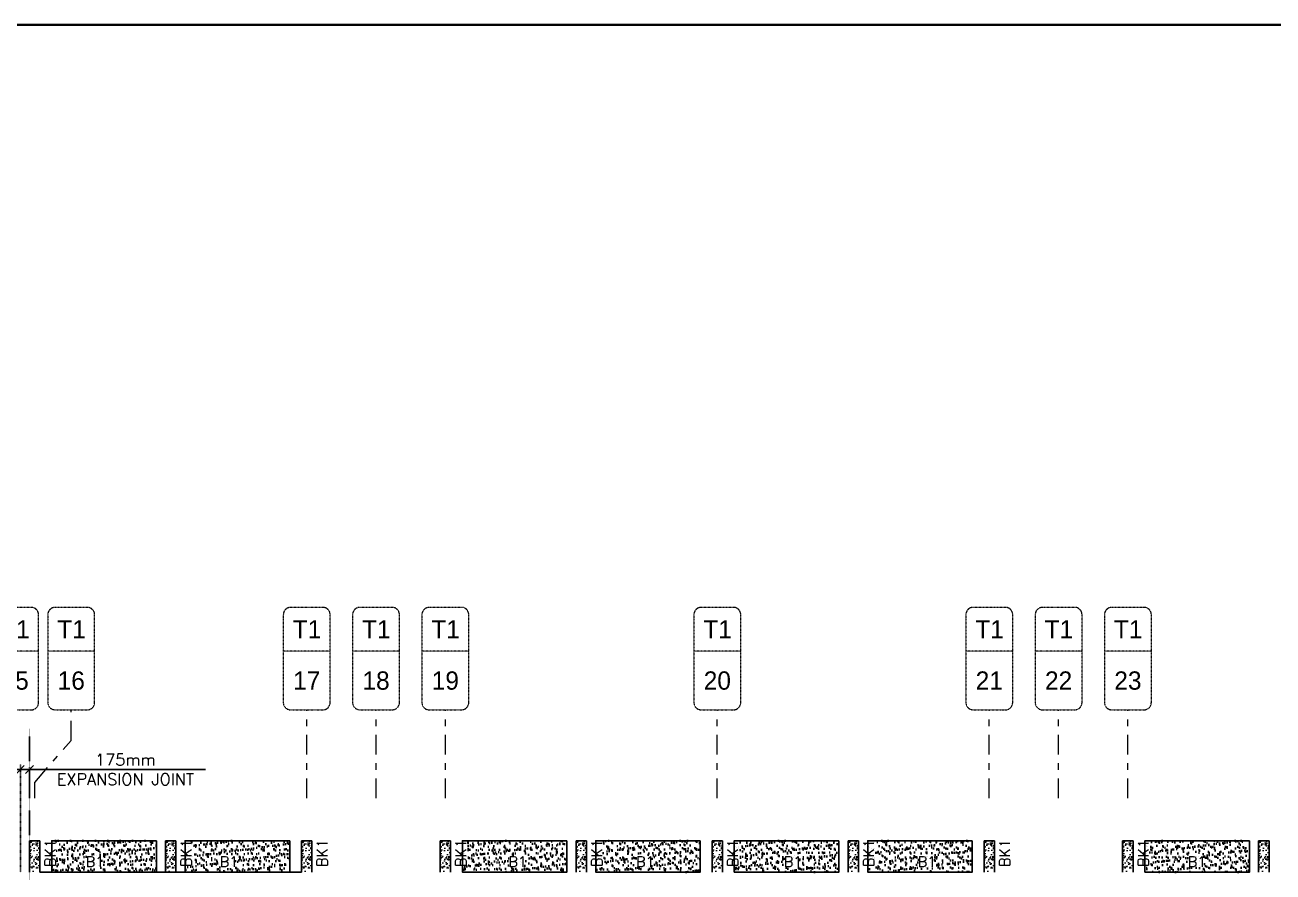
# Model space of a CAD drawing. Header units: millimetres. Extents: x 1078357 to 2594950, y -4969473 to -4636555.
# Drawn here: x 1973964 to 1997826, y -4653204 to -4636994 of the extents above; entities that cross this region are included whole.
import ezdxf
from ezdxf.enums import TextEntityAlignment as Align

# ---------------------------------------------------------------- set-up
doc = ezdxf.new("R2010")
doc.units = ezdxf.units.MM
doc.header["$PDMODE"] = 35
for name, pattern in [('CENTER', [2, 1.25, -0.25, 0.25, -0.25]), ('CONTINOUS', [0]), ('DGN STYLE 7', [8.34, 3.75, -1.67, 1.25, -1.67]), ('DOT', [0.25, 0, -0.25]), ('HIDDEN', [0.375, 0.25, -0.125]), ('New Retail block$0$CONTINOUS', [0])]:
    doc.linetypes.add(name, pattern=pattern)
doc.layers.get('0').update_dxf_attribs({"lineweight": 0})
doc.layers.get('Defpoints').update_dxf_attribs({"lineweight": 0})
for name, color, linetype, lineweight in [('A-_ANOTDIMA_D-', 6, 'Continuous', 13), ('A-_ANOTGRID_E-', 8, 'DGN STYLE 7', 13), ('Boundary', 40, 'Continuous', 30), ('GRID LINE', 8, 'Continuous', 0), ('HATCH', 8, 'Continuous', 30), ('S-NON STR RCC WALL', 8, 'Continuous', 0)]:
    doc.layers.add(name, color=color, linetype=linetype, lineweight=lineweight)
for name, color, linetype in [('B-200x650', 241, 'HIDDEN'), ('EXPANSION JOINT', 10, 'HIDDEN'), ('EXPANTION JOINT', 240, 'Continuous'), ('S-PROJECTION', 54, 'New Retail block$0$CONTINOUS')]:
    doc.layers.add(name, color=color, linetype=linetype)
doc.styles.add('Roman', font='romans')
doc.styles.add('ROMANS', font='romans.shx', dxfattribs={"width": 0.85})
doc.styles.get("Standard").update_dxf_attribs({"font": 'Adani Regular.ttf', "height": 500})
doc.dimstyles.new('HARESH', dxfattribs={"dimtxt": 150, "dimasz": 75, "dimexe": 0, "dimexo": 0, "dimgap": 25, "dimtad": 1, "dimdec": 0, "dimdsep": 46, "dimtxsty": 'Roman', "dimblk": 'OBLIQUE', "dimcen": 225, "dimdle": 25, "dimclrd": 2, "dimclre": 2, "dimclrt": 7, "dimadec": 8, "dimazin": 1, "dimtfac": 1, "dimtdec": 0, "dimtmove": 0, "dimatfit": 0, "dimfxl": 1, "dimlwd": -1, "dimlwe": -1, "dimarcsym": 0})

# ---------------------------------------------------------------- blocks, each defined once
blk = doc.blocks.new('_Oblique')
at = {"color": 0, "linetype": 'ByBlock', "lineweight": -2}
blk.add_line((-0.5, -0.5), (0.5, 0.5), dxfattribs=at)
blk = doc.blocks.new('*D1143')
at = {"layer": 'Defpoints', "color": 0, "linetype": 'CONTINOUS', "ltscale": 0.5, "transparency": 16777216}
for p in [(1974051, -4651190, 3), (1974051, -4651241), (1973877, -4653203, 0)]:
    blk.add_point(p, dxfattribs=at)
at = {"layer": 'EXPANTION JOINT', "color": 2, "linetype": 'DOT', "ltscale": 0.5, "transparency": 16777216}
for p, q in [((1973877, -4653203), (1973877, -4651141)), ((1974051, -4651190), (1974051, -4651341))]:
    blk.add_line(p, q, dxfattribs=at)
at = {"layer": 'EXPANTION JOINT', "color": 2, "linetype": 'CONTINOUS', "ltscale": 0.5, "transparency": 16777216}
for p, q in [((1973877, -4651241), (1973727, -4651241)), ((1973877, -4651241), (1974051, -4651241)), ((1974051, -4651241), (1977416, -4651241))]:
    blk.add_line(p, q, dxfattribs=at)
at = {"layer": 'EXPANTION JOINT', "color": 2, "linetype": 'CONTINOUS', "ltscale": 0.5, "transparency": 16777216, "xscale": 150, "yscale": 150, "zscale": 150}
blk.add_blockref('_Oblique', (1973877, -4651241), dxfattribs=at)
at = {"layer": 'EXPANTION JOINT', "color": 2, "linetype": 'CONTINOUS', "ltscale": 0.5, "transparency": 16777216, "xscale": 150, "yscale": 150, "zscale": 150, "rotation": 180}
blk.add_blockref('_Oblique', (1974051, -4651241), dxfattribs=at)
at = {"layer": 'EXPANTION JOINT', "color": 7, "linetype": 'CONTINOUS', "ltscale": 0.5, "transparency": 16777216, "char_height": 225, "attachment_point": 5, "style": 'Roman'}
for s, insert in [('175mm', (1975884, -4651053)), ('EXPANSION JOINT ', (1975884, -4651428))]:
    blk.add_mtext(s, dxfattribs=dict(at, insert=insert))
blk = doc.blocks.new('*D1144')
at = {"layer": 'Defpoints', "color": 0, "linetype": 'CONTINOUS', "ltscale": 0.5, "transparency": 16777216}
for p in [(1974051, -4651190, 3), (1974051, -4651241), (1973877, -4653203, 0)]:
    blk.add_point(p, dxfattribs=at)
at = {"layer": 'EXPANTION JOINT', "color": 2, "linetype": 'DOT', "ltscale": 0.5, "transparency": 16777216}
for p, q in [((1973877, -4653203), (1973877, -4651141)), ((1974051, -4651190), (1974051, -4651341))]:
    blk.add_line(p, q, dxfattribs=at)
at = {"layer": 'EXPANTION JOINT', "color": 2, "linetype": 'CONTINOUS', "ltscale": 0.5, "transparency": 16777216}
for p, q in [((1973877, -4651241), (1973727, -4651241)), ((1973877, -4651241), (1974051, -4651241)), ((1974051, -4651241), (1977416, -4651241))]:
    blk.add_line(p, q, dxfattribs=at)
at = {"layer": 'EXPANTION JOINT', "color": 2, "linetype": 'CONTINOUS', "ltscale": 0.5, "transparency": 16777216, "xscale": 150, "yscale": 150, "zscale": 150}
blk.add_blockref('_Oblique', (1973877, -4651241), dxfattribs=at)
at = {"layer": 'EXPANTION JOINT', "color": 2, "linetype": 'CONTINOUS', "ltscale": 0.5, "transparency": 16777216, "xscale": 150, "yscale": 150, "zscale": 150, "rotation": 180}
blk.add_blockref('_Oblique', (1974051, -4651241), dxfattribs=at)
at = {"layer": 'EXPANTION JOINT', "color": 7, "linetype": 'CONTINOUS', "ltscale": 0.5, "transparency": 16777216, "char_height": 225, "attachment_point": 5, "style": 'Roman'}
for s, insert in [('175mm', (1975884, -4651053)), ('EXPANSION JOINT ', (1975884, -4651428))]:
    blk.add_mtext(s, dxfattribs=dict(at, insert=insert))
blk = doc.blocks.new('Tower grid nomenclature-ex')
at = {"layer": 'A-_ANOTGRID_E-'}
blk.add_lwpolyline([(-1250, -600), (1750, -600, 0.414214), (2000, -350), (2000, 750, 0.414214), (1750, 1000), (-1250, 1000, 0.414214), (-1500, 750), (-1500, -350, 0.414214)], format="xyb", close=True, dxfattribs=at)
blk.add_lwpolyline([(0, 1000), (0, -600)], dxfattribs=at)
at = {"layer": 'A-_ANOTGRID_E-', "flags": 8}
for p in [(-1235, 400), (1788, 400)]:
    blk.add_attdef('GRID', text='', height=625, dxfattribs=at).set_placement(p, align=Align.MIDDLE_CENTER)
blk = doc.blocks.new('T1')
at = {"layer": 'GRID LINE', "linetype": 'DGN STYLE 7', "ltscale": 100, "elevation": 0}
for points in [[(84361, -31827), (84361, -31528), (85058, -30723), (85058, -30138)], [(89561, -31827), (89561, -30138)], [(90886, -31827), (90886, -30138)], [(92211, -31827), (92211, -30138)], [(97411, -31827), (97411, -30138)], [(102611, -31827), (102611, -30138)], [(103936, -31827), (103936, -30138)], [(105261, -31827), (105261, -30138)]]:
    blk.add_lwpolyline(points, dxfattribs=at)
at = {"layer": 'GRID LINE'}
ref = blk.add_blockref('Tower grid nomenclature-ex', (83874, -29018, 0), dxfattribs=dict(at, xscale=0.56, yscale=0.56, zscale=0.56, rotation=270))
ref.add_attrib('GRID', '15', dxfattribs={"layer": 'A-_ANOTGRID_E-', "height": 350}).set_placement((83986, -29578, 0), align=Align.MIDDLE_CENTER)
ref.add_attrib('GRID', 'T1', dxfattribs={"layer": 'A-_ANOTGRID_E-', "height": 350}).set_placement((83991, -28598, 0), align=Align.MIDDLE_CENTER)
ref = blk.add_blockref('Tower grid nomenclature-ex', (84946, -29018, 0), dxfattribs=dict(at, xscale=0.56, yscale=0.56, zscale=0.56, rotation=270))
ref.add_attrib('GRID', '16', dxfattribs={"layer": 'A-_ANOTGRID_E-', "height": 350}).set_placement((85058, -29578, 0), align=Align.MIDDLE_CENTER)
ref.add_attrib('GRID', 'T1', dxfattribs={"layer": 'A-_ANOTGRID_E-', "height": 350}).set_placement((85064, -28598, 0), align=Align.MIDDLE_CENTER)
ref = blk.add_blockref('Tower grid nomenclature-ex', (89449, -29018, 0), dxfattribs=dict(at, xscale=0.56, yscale=0.56, zscale=0.56, rotation=270))
ref.add_attrib('GRID', '17', dxfattribs={"layer": 'A-_ANOTGRID_E-', "height": 350}).set_placement((89561, -29578, 0), align=Align.MIDDLE_CENTER)
ref.add_attrib('GRID', 'T1', dxfattribs={"layer": 'A-_ANOTGRID_E-', "height": 350}).set_placement((89566, -28598, 0), align=Align.MIDDLE_CENTER)
ref = blk.add_blockref('Tower grid nomenclature-ex', (90774, -29018, 0), dxfattribs=dict(at, xscale=0.56, yscale=0.56, zscale=0.56, rotation=270))
ref.add_attrib('GRID', '18', dxfattribs={"layer": 'A-_ANOTGRID_E-', "height": 350}).set_placement((90886, -29578, 0), align=Align.MIDDLE_CENTER)
ref.add_attrib('GRID', 'T1', dxfattribs={"layer": 'A-_ANOTGRID_E-', "height": 350}).set_placement((90891, -28598, 0), align=Align.MIDDLE_CENTER)
ref = blk.add_blockref('Tower grid nomenclature-ex', (92099, -29018, 0), dxfattribs=dict(at, xscale=0.56, yscale=0.56, zscale=0.56, rotation=270))
ref.add_attrib('GRID', '19', dxfattribs={"layer": 'A-_ANOTGRID_E-', "height": 350}).set_placement((92211, -29578, 0), align=Align.MIDDLE_CENTER)
ref.add_attrib('GRID', 'T1', dxfattribs={"layer": 'A-_ANOTGRID_E-', "height": 350}).set_placement((92216, -28598, 0), align=Align.MIDDLE_CENTER)
ref = blk.add_blockref('Tower grid nomenclature-ex', (97299, -29018, 0), dxfattribs=dict(at, xscale=0.56, yscale=0.56, zscale=0.56, rotation=270))
ref.add_attrib('GRID', '20', dxfattribs={"layer": 'A-_ANOTGRID_E-', "height": 350}).set_placement((97411, -29578, 0), align=Align.MIDDLE_CENTER)
ref.add_attrib('GRID', 'T1', dxfattribs={"layer": 'A-_ANOTGRID_E-', "height": 350}).set_placement((97416, -28598, 0), align=Align.MIDDLE_CENTER)
ref = blk.add_blockref('Tower grid nomenclature-ex', (102499, -29018, 0), dxfattribs=dict(at, xscale=0.56, yscale=0.56, zscale=0.56, rotation=270))
ref.add_attrib('GRID', '21', dxfattribs={"layer": 'A-_ANOTGRID_E-', "height": 350}).set_placement((102611, -29578, 0), align=Align.MIDDLE_CENTER)
ref.add_attrib('GRID', 'T1', dxfattribs={"layer": 'A-_ANOTGRID_E-', "height": 350}).set_placement((102616, -28598, 0), align=Align.MIDDLE_CENTER)
ref = blk.add_blockref('Tower grid nomenclature-ex', (103824, -29018, 0), dxfattribs=dict(at, xscale=0.56, yscale=0.56, zscale=0.56, rotation=270))
ref.add_attrib('GRID', '22', dxfattribs={"layer": 'A-_ANOTGRID_E-', "height": 350}).set_placement((103936, -29578, 0), align=Align.MIDDLE_CENTER)
ref.add_attrib('GRID', 'T1', dxfattribs={"layer": 'A-_ANOTGRID_E-', "height": 350}).set_placement((103941, -28598, 0), align=Align.MIDDLE_CENTER)
ref = blk.add_blockref('Tower grid nomenclature-ex', (105149, -29018, 0), dxfattribs=dict(at, xscale=0.56, yscale=0.56, zscale=0.56, rotation=270))
ref.add_attrib('GRID', '23', dxfattribs={"layer": 'A-_ANOTGRID_E-', "height": 350}).set_placement((105261, -29578, 0), align=Align.MIDDLE_CENTER)
ref.add_attrib('GRID', 'T1', dxfattribs={"layer": 'A-_ANOTGRID_E-', "height": 350}).set_placement((105266, -28598, 0), align=Align.MIDDLE_CENTER)

msp = doc.modelspace()

# ---------------------------------------------------------------- hatches: boundary and pattern name
at = {"layer": 'HATCH'}
h = msp.add_hatch(dxfattribs=at)
h.set_pattern_fill('AR-SAND', color=8, scale=3, angle=179.97015)
h.set_pattern_definition([(37.4701541, (-942582.12, 9334366.43), (-4.7236114, 146.8264517), [0, -115.824, 0, -129.54, 0, -123.825]), (7.4701541, (-942582.12, 9334366.43), (134.9689868, 214.9772528), [0, -62.484, 0, -104.394, 0, -40.005]), (327.4701541, (-942675.84, 9334366.48), (237.2979035, 0.3075449), [0, -38.1, 0, -137.16, 0, -179.07]), (317.4701541, (-942675.84, 9334366.48), (229.1017424, 66.759465), [0, -19.05, 0, -89.916, 0, -102.87])])
h.paths.add_polyline_path([(1976476.4, -4652603.8), (1974476.4, -4652603.8), (1974476.4, -4653203.8), (1976476.4, -4653203.8)])
h = msp.add_hatch(dxfattribs=at)
h.set_pattern_fill('AR-SAND', color=8, scale=3, angle=179.97015)
h.set_pattern_definition([(37.4701541, (-945132.12, 9334366.43), (-4.7236114, 146.8264517), [0, -115.824, 0, -129.54, 0, -123.825]), (7.4701541, (-945132.12, 9334366.43), (134.9689868, 214.9772528), [0, -62.484, 0, -104.394, 0, -40.005]), (327.4701541, (-945225.84, 9334366.48), (237.2979035, 0.3075449), [0, -38.1, 0, -137.16, 0, -179.07]), (317.4701541, (-945225.84, 9334366.48), (229.1017424, 66.759465), [0, -19.05, 0, -89.916, 0, -102.87])])
h.paths.add_polyline_path([(1979026.4, -4652603.8), (1977026.4, -4652603.8), (1977026.4, -4653203.8), (1979026.4, -4653203.8)])
h = msp.add_hatch(dxfattribs=at)
h.set_pattern_fill('AR-SAND', color=8, scale=3, angle=179.97015)
h.set_pattern_definition([(37.4701541, (-950432.12, 9334366.43), (-4.7236114, 146.8264517), [0, -115.824, 0, -129.54, 0, -123.825]), (7.4701541, (-950432.12, 9334366.43), (134.9689868, 214.9772528), [0, -62.484, 0, -104.394, 0, -40.005]), (327.4701541, (-950525.84, 9334366.48), (237.2979035, 0.3075449), [0, -38.1, 0, -137.16, 0, -179.07]), (317.4701541, (-950525.84, 9334366.48), (229.1017424, 66.759465), [0, -19.05, 0, -89.916, 0, -102.87])])
h.paths.add_polyline_path([(1984326.4, -4652603.8), (1982326.4, -4652603.8), (1982326.4, -4653203.8), (1984326.4, -4653203.8)])
h = msp.add_hatch(dxfattribs=at)
h.set_pattern_fill('AR-SAND', color=8, scale=3, angle=179.97015)
h.set_pattern_definition([(37.4701541, (-952982.12, 9334366.43), (-4.7236114, 146.8264517), [0, -115.824, 0, -129.54, 0, -123.825]), (7.4701541, (-952982.12, 9334366.43), (134.9689868, 214.9772528), [0, -62.484, 0, -104.394, 0, -40.005]), (327.4701541, (-953075.84, 9334366.48), (237.2979035, 0.3075449), [0, -38.1, 0, -137.16, 0, -179.07]), (317.4701541, (-953075.84, 9334366.48), (229.1017424, 66.759465), [0, -19.05, 0, -89.916, 0, -102.87])])
h.paths.add_polyline_path([(1986876.4, -4652603.8), (1984876.4, -4652603.8), (1984876.4, -4653203.8), (1986876.4, -4653203.8)])
h = msp.add_hatch(dxfattribs=at)
h.set_pattern_fill('AR-SAND', color=8, scale=3, angle=179.97015)
h.set_pattern_definition([(37.4701541, (-955632.12, 9334366.43), (-4.7236114, 146.8264517), [0, -115.824, 0, -129.54, 0, -123.825]), (7.4701541, (-955632.12, 9334366.43), (134.9689868, 214.9772528), [0, -62.484, 0, -104.394, 0, -40.005]), (327.4701541, (-955725.84, 9334366.48), (237.2979035, 0.3075449), [0, -38.1, 0, -137.16, 0, -179.07]), (317.4701541, (-955725.84, 9334366.48), (229.1017424, 66.759465), [0, -19.05, 0, -89.916, 0, -102.87])])
h.paths.add_polyline_path([(1989526.4, -4652603.8), (1987526.4, -4652603.8), (1987526.4, -4653203.8), (1989526.4, -4653203.8)])
h = msp.add_hatch(dxfattribs=at)
h.set_pattern_fill('AR-SAND', color=8, scale=3, angle=179.97015)
h.set_pattern_definition([(37.4701541, (-958182.12, 9334366.43), (-4.7236114, 146.8264517), [0, -115.824, 0, -129.54, 0, -123.825]), (7.4701541, (-958182.12, 9334366.43), (134.9689868, 214.9772528), [0, -62.484, 0, -104.394, 0, -40.005]), (327.4701541, (-958275.84, 9334366.48), (237.2979035, 0.3075449), [0, -38.1, 0, -137.16, 0, -179.07]), (317.4701541, (-958275.84, 9334366.48), (229.1017424, 66.759465), [0, -19.05, 0, -89.916, 0, -102.87])])
h.paths.add_polyline_path([(1992076.4, -4652603.8), (1990076.4, -4652603.8), (1990076.4, -4653203.8), (1992076.4, -4653203.8)])
h = msp.add_hatch(dxfattribs=at)
h.set_pattern_fill('AR-SAND', color=8, scale=3, angle=179.97015)
h.set_pattern_definition([(37.4701541, (-963482.12, 9334366.43), (-4.7236114, 146.8264517), [0, -115.824, 0, -129.54, 0, -123.825]), (7.4701541, (-963482.12, 9334366.43), (134.9689868, 214.9772528), [0, -62.484, 0, -104.394, 0, -40.005]), (327.4701541, (-963575.84, 9334366.48), (237.2979035, 0.3075449), [0, -38.1, 0, -137.16, 0, -179.07]), (317.4701541, (-963575.84, 9334366.48), (229.1017424, 66.759465), [0, -19.05, 0, -89.916, 0, -102.87])])
h.paths.add_polyline_path([(1997376.4, -4652603.8), (1995376.4, -4652603.8), (1995376.4, -4653203.8), (1997376.4, -4653203.8)])
at = {"layer": 'S-NON STR RCC WALL'}
h = msp.add_hatch(dxfattribs=at)
h.set_pattern_fill('AR-CONC', color=256, angle=180)
h.set_pattern_definition([(50, (-6559793.57, 32902484.45), (182.184669, -15.93908554), [19.05, -209.55]), (355, (-6559793.57, 32902484.45), (-35.2434214, 191.0568452), [15.24, -167.6405842]), (100.4514447, (-6559778.39, 32902483.12), (146.9412471, 175.1177519), [16.1900088, -178.0902446]), (46.1842, (-6559793.57, 32902535.25), (271.0790409, -42.0423279), [28.575, -314.325]), (96.6355576, (-6559770.98, 32902531.75), (237.404134, 247.4261246), [24.2850231, -267.1356082]), (351.1841512, (-6559793.57, 32902535.25), (237.404134, 247.4261246), [22.859967, -251.459732]), (21, (-6559768.17, 32902522.55), (151.61439127, -102.2651982), [19.05, -209.55]), (326, (-6559768.17, 32902522.55), (61.80202835, 184.1879661), [15.24, -167.64]), (71.451445, (-6559755.54, 32902514.03), (213.4164193, 81.9227689), [16.1900088, -178.0899376]), (37.5, (-6559793.57, 32902484.45), (3.08860325, 84.55503887), [0, -165.608, 0, -170.18, 0, -168.275]), (7.5, (-6559793.57, 32902484.45), (66.8196625, 100.18057482), [0, -97.028, 0, -161.798, 0, -64.135]), (327.5, (-6559850.21, 32902484.45), (135.59059517, -5.72874399), [0, -63.5, 0, -198.12, 0, -262.89]), (317.5, (-6559875.61, 32902484.45), (148.1291814, 25.42649103), [0, -82.55, 0, -131.572, 0, -186.69])])
h.paths.add_polyline_path([(1974251.2, -4653203.7), (1974251.2, -4652603.8), (1974051.2, -4652603.8), (1974051.2, -4653203.8), (1974251.2, -4653203.8)], is_closed=False)
h = msp.add_hatch(dxfattribs=at)
h.set_pattern_fill('AR-CONC', color=256, angle=180)
h.set_pattern_definition([(50, (-6557193.55, 32902484.4), (182.184669, -15.93908554), [19.05, -209.55]), (355, (-6557193.55, 32902484.4), (-35.2434214, 191.0568452), [15.24, -167.6405842]), (100.4514447, (-6557178.37, 32902483.08), (146.9412471, 175.1177519), [16.1900088, -178.0902446]), (46.1842, (-6557193.55, 32902535.2), (271.0790409, -42.0423279), [28.575, -314.325]), (96.6355576, (-6557170.96, 32902531.7), (237.404134, 247.4261246), [24.2850231, -267.1356082]), (351.1841512, (-6557193.55, 32902535.2), (237.404134, 247.4261246), [22.859967, -251.459732]), (21, (-6557168.15, 32902522.5), (151.61439127, -102.2651982), [19.05, -209.55]), (326, (-6557168.15, 32902522.5), (61.80202835, 184.1879661), [15.24, -167.64]), (71.451445, (-6557155.52, 32902513.98), (213.4164193, 81.9227689), [16.1900088, -178.0899376]), (37.5, (-6557193.55, 32902484.404), (3.08860325, 84.55503887), [0, -165.608, 0, -170.18, 0, -168.275]), (7.5, (-6557193.55, 32902484.4), (66.8196625, 100.18057482), [0, -97.028, 0, -161.798, 0, -64.135]), (327.5, (-6557250.19, 32902484.404), (135.59059517, -5.72874399), [0, -63.5, 0, -198.12, 0, -262.89]), (317.5, (-6557275.59, 32902484.4), (148.1291814, 25.42649103), [0, -82.55, 0, -131.572, 0, -186.69])])
h.paths.add_polyline_path([(1976851.2, -4653203.8), (1976851.2, -4652603.8), (1976651.2, -4652603.8), (1976651.2, -4653203.8), (1976851.2, -4653203.8)], is_closed=False)
h = msp.add_hatch(dxfattribs=at)
h.set_pattern_fill('AR-CONC', color=256, angle=180)
h.set_pattern_definition([(50, (-6554593.57, 32902484.44), (182.184669, -15.93908554), [19.05, -209.55]), (355, (-6554593.57, 32902484.44), (-35.2434214, 191.0568452), [15.24, -167.6405842]), (100.4514447, (-6554578.39, 32902483.12), (146.9412471, 175.1177519), [16.1900088, -178.0902446]), (46.1842, (-6554593.57, 32902535.24), (271.0790409, -42.0423279), [28.575, -314.325]), (96.6355576, (-6554570.98, 32902531.74), (237.404134, 247.4261246), [24.2850231, -267.1356082]), (351.1841512, (-6554593.57, 32902535.24), (237.404134, 247.4261246), [22.859967, -251.459732]), (21, (-6554568.17, 32902522.54), (151.61439127, -102.2651982), [19.05, -209.55]), (326, (-6554568.17, 32902522.54), (61.80202835, 184.1879661), [15.24, -167.64]), (71.451445, (-6554555.54, 32902514.02), (213.4164193, 81.9227689), [16.1900088, -178.0899376]), (37.5, (-6554593.57, 32902484.443), (3.08860325, 84.55503887), [0, -165.608, 0, -170.18, 0, -168.275]), (7.5, (-6554593.57, 32902484.44), (66.8196625, 100.18057482), [0, -97.028, 0, -161.798, 0, -64.135]), (327.5, (-6554650.21, 32902484.443), (135.59059517, -5.72874399), [0, -63.5, 0, -198.12, 0, -262.89]), (317.5, (-6554675.61, 32902484.44), (148.1291814, 25.42649103), [0, -82.55, 0, -131.572, 0, -186.69])])
h.paths.add_polyline_path([(1979451.2, -4653203.8), (1979451.2, -4652603.8), (1979251.2, -4652603.8), (1979251.2, -4653203.8), (1979451.2, -4653203.8)], is_closed=False)
h = msp.add_hatch(dxfattribs=at)
h.set_pattern_fill('AR-CONC', color=256, angle=180)
h.set_pattern_definition([(50, (-6551943.55, 32902484.4), (182.184669, -15.93908554), [19.05, -209.55]), (355, (-6551943.55, 32902484.4), (-35.2434214, 191.0568452), [15.24, -167.6405842]), (100.4514447, (-6551928.37, 32902483.08), (146.9412471, 175.1177519), [16.1900088, -178.0902446]), (46.1842, (-6551943.55, 32902535.2), (271.0790409, -42.0423279), [28.575, -314.325]), (96.6355576, (-6551920.96, 32902531.7), (237.404134, 247.4261246), [24.2850231, -267.1356082]), (351.1841512, (-6551943.55, 32902535.2), (237.404134, 247.4261246), [22.859967, -251.459732]), (21, (-6551918.15, 32902522.5), (151.61439127, -102.2651982), [19.05, -209.55]), (326, (-6551918.15, 32902522.5), (61.80202835, 184.1879661), [15.24, -167.64]), (71.451445, (-6551905.52, 32902513.98), (213.4164193, 81.9227689), [16.1900088, -178.0899376]), (37.5, (-6551943.55, 32902484.404), (3.08860325, 84.55503887), [0, -165.608, 0, -170.18, 0, -168.275]), (7.5, (-6551943.55, 32902484.4), (66.8196625, 100.18057482), [0, -97.028, 0, -161.798, 0, -64.135]), (327.5, (-6552000.19, 32902484.404), (135.59059517, -5.72874399), [0, -63.5, 0, -198.12, 0, -262.89]), (317.5, (-6552025.59, 32902484.4), (148.1291814, 25.42649103), [0, -82.55, 0, -131.572, 0, -186.69])])
h.paths.add_polyline_path([(1982101.2, -4653203.8), (1982101.2, -4652603.8), (1981901.2, -4652603.8), (1981901.2, -4653203.8), (1982101.2, -4653203.8)], is_closed=False)
h = msp.add_hatch(dxfattribs=at)
h.set_pattern_fill('AR-CONC', color=256, angle=180)
h.set_pattern_definition([(50, (-6549343.57, 32902484.41), (182.184669, -15.93908554), [19.05, -209.55]), (355, (-6549343.57, 32902484.4), (-35.2434214, 191.0568452), [15.24, -167.6405842]), (100.4514447, (-6549328.39, 32902483.08), (146.9412471, 175.1177519), [16.1900088, -178.0902446]), (46.1842, (-6549343.57, 32902535.2), (271.0790409, -42.0423279), [28.575, -314.325]), (96.6355576, (-6549320.98, 32902531.7), (237.404134, 247.4261246), [24.2850231, -267.1356082]), (351.1841512, (-6549343.57, 32902535.2), (237.404134, 247.4261246), [22.859967, -251.459732]), (21, (-6549318.17, 32902522.51), (151.61439127, -102.2651982), [19.05, -209.55]), (326, (-6549318.17, 32902522.5), (61.80202835, 184.1879661), [15.24, -167.64]), (71.451445, (-6549305.54, 32902513.99), (213.4164193, 81.9227689), [16.1900088, -178.0899376]), (37.5, (-6549343.57, 32902484.41), (3.08860325, 84.55503887), [0, -165.608, 0, -170.18, 0, -168.275]), (7.5, (-6549343.57, 32902484.41), (66.8196625, 100.18057482), [0, -97.028, 0, -161.798, 0, -64.135]), (327.5, (-6549400.21, 32902484.41), (135.59059517, -5.72874399), [0, -63.5, 0, -198.12, 0, -262.89]), (317.5, (-6549425.61, 32902484.41), (148.1291814, 25.42649103), [0, -82.55, 0, -131.572, 0, -186.69])])
h.paths.add_polyline_path([(1984701.2, -4653203.8), (1984701.2, -4652603.8), (1984501.2, -4652603.8), (1984501.2, -4653203.8), (1984701.2, -4653203.8)], is_closed=False)
h = msp.add_hatch(dxfattribs=at)
h.set_pattern_fill('AR-CONC', color=256, angle=180)
h.set_pattern_definition([(50, (-6546743.57, 32902484.44), (182.184669, -15.93908554), [19.05, -209.55]), (355, (-6546743.57, 32902484.44), (-35.2434214, 191.0568452), [15.24, -167.6405842]), (100.4514447, (-6546728.39, 32902483.1), (146.9412471, 175.1177519), [16.1900088, -178.0902446]), (46.1842, (-6546743.57, 32902535.24), (271.0790409, -42.0423279), [28.575, -314.325]), (96.6355576, (-6546720.98, 32902531.73), (237.404134, 247.4261246), [24.2850231, -267.1356082]), (351.1841512, (-6546743.57, 32902535.24), (237.404134, 247.4261246), [22.859967, -251.459732]), (21, (-6546718.17, 32902522.54), (151.61439127, -102.2651982), [19.05, -209.55]), (326, (-6546718.17, 32902522.54), (61.80202835, 184.1879661), [15.24, -167.64]), (71.451445, (-6546705.54, 32902514.01), (213.4164193, 81.9227689), [16.1900088, -178.0899376]), (37.5, (-6546743.57, 32902484.436), (3.08860325, 84.55503887), [0, -165.608, 0, -170.18, 0, -168.275]), (7.5, (-6546743.57, 32902484.44), (66.8196625, 100.18057482), [0, -97.028, 0, -161.798, 0, -64.135]), (327.5, (-6546800.21, 32902484.436), (135.59059517, -5.72874399), [0, -63.5, 0, -198.12, 0, -262.89]), (317.5, (-6546825.61, 32902484.44), (148.1291814, 25.42649103), [0, -82.55, 0, -131.572, 0, -186.69])])
h.paths.add_polyline_path([(1987301.2, -4653203.8), (1987301.2, -4652603.8), (1987101.2, -4652603.8), (1987101.2, -4653203.8), (1987301.2, -4653203.8)], is_closed=False)
h = msp.add_hatch(dxfattribs=at)
h.set_pattern_fill('AR-CONC', color=256, angle=180)
h.set_pattern_definition([(50, (-6544143.55, 32902484.4), (182.184669, -15.93908554), [19.05, -209.55]), (355, (-6544143.55, 32902484.4), (-35.2434214, 191.0568452), [15.24, -167.6405842]), (100.4514447, (-6544128.37, 32902483.08), (146.9412471, 175.1177519), [16.1900088, -178.0902446]), (46.1842, (-6544143.55, 32902535.2), (271.0790409, -42.0423279), [28.575, -314.325]), (96.6355576, (-6544120.96, 32902531.7), (237.404134, 247.4261246), [24.2850231, -267.1356082]), (351.1841512, (-6544143.55, 32902535.2), (237.404134, 247.4261246), [22.859967, -251.459732]), (21, (-6544118.15, 32902522.5), (151.61439127, -102.2651982), [19.05, -209.55]), (326, (-6544118.15, 32902522.5), (61.80202835, 184.1879661), [15.24, -167.64]), (71.451445, (-6544105.52, 32902513.98), (213.4164193, 81.9227689), [16.1900088, -178.0899376]), (37.5, (-6544143.55, 32902484.404), (3.08860325, 84.55503887), [0, -165.608, 0, -170.18, 0, -168.275]), (7.5, (-6544143.55, 32902484.4), (66.8196625, 100.18057482), [0, -97.028, 0, -161.798, 0, -64.135]), (327.5, (-6544200.19, 32902484.404), (135.59059517, -5.72874399), [0, -63.5, 0, -198.12, 0, -262.89]), (317.5, (-6544225.59, 32902484.4), (148.1291814, 25.42649103), [0, -82.55, 0, -131.572, 0, -186.69])])
h.paths.add_polyline_path([(1989901.2, -4653203.8), (1989901.2, -4652603.8), (1989701.2, -4652603.8), (1989701.2, -4653203.8), (1989901.2, -4653203.8)], is_closed=False)
h = msp.add_hatch(dxfattribs=at)
h.set_pattern_fill('AR-CONC', color=256, angle=180)
h.set_pattern_definition([(50, (-6541543.55, 32902484.4), (182.184669, -15.93908554), [19.05, -209.55]), (355, (-6541543.55, 32902484.4), (-35.2434214, 191.0568452), [15.24, -167.6405842]), (100.4514447, (-6541528.37, 32902483.08), (146.9412471, 175.1177519), [16.1900088, -178.0902446]), (46.1842, (-6541543.55, 32902535.2), (271.0790409, -42.0423279), [28.575, -314.325]), (96.6355576, (-6541520.96, 32902531.7), (237.404134, 247.4261246), [24.2850231, -267.1356082]), (351.1841512, (-6541543.55, 32902535.2), (237.404134, 247.4261246), [22.859967, -251.459732]), (21, (-6541518.15, 32902522.5), (151.61439127, -102.2651982), [19.05, -209.55]), (326, (-6541518.15, 32902522.5), (61.80202835, 184.1879661), [15.24, -167.64]), (71.451445, (-6541505.52, 32902513.98), (213.4164193, 81.9227689), [16.1900088, -178.0899376]), (37.5, (-6541543.55, 32902484.404), (3.08860325, 84.55503887), [0, -165.608, 0, -170.18, 0, -168.275]), (7.5, (-6541543.55, 32902484.4), (66.8196625, 100.18057482), [0, -97.028, 0, -161.798, 0, -64.135]), (327.5, (-6541600.19, 32902484.404), (135.59059517, -5.72874399), [0, -63.5, 0, -198.12, 0, -262.89]), (317.5, (-6541625.59, 32902484.4), (148.1291814, 25.42649103), [0, -82.55, 0, -131.572, 0, -186.69])])
h.paths.add_polyline_path([(1992501.2, -4653203.8), (1992501.2, -4652603.8), (1992301.2, -4652603.8), (1992301.2, -4653203.8), (1992501.2, -4653203.8)], is_closed=False)
h = msp.add_hatch(dxfattribs=at)
h.set_pattern_fill('AR-CONC', color=256, angle=180)
h.set_pattern_definition([(50, (-6538893.55, 32902484.4), (182.184669, -15.93908554), [19.05, -209.55]), (355, (-6538893.55, 32902484.4), (-35.2434214, 191.0568452), [15.24, -167.6405842]), (100.4514447, (-6538878.37, 32902483.08), (146.9412471, 175.1177519), [16.1900088, -178.0902446]), (46.1842, (-6538893.55, 32902535.2), (271.0790409, -42.0423279), [28.575, -314.325]), (96.6355576, (-6538870.96, 32902531.7), (237.404134, 247.4261246), [24.2850231, -267.1356082]), (351.1841512, (-6538893.55, 32902535.2), (237.404134, 247.4261246), [22.859967, -251.459732]), (21, (-6538868.15, 32902522.5), (151.61439127, -102.2651982), [19.05, -209.55]), (326, (-6538868.15, 32902522.5), (61.80202835, 184.1879661), [15.24, -167.64]), (71.451445, (-6538855.52, 32902513.98), (213.4164193, 81.9227689), [16.1900088, -178.0899376]), (37.5, (-6538893.55, 32902484.404), (3.08860325, 84.55503887), [0, -165.608, 0, -170.18, 0, -168.275]), (7.5, (-6538893.55, 32902484.4), (66.8196625, 100.18057482), [0, -97.028, 0, -161.798, 0, -64.135]), (327.5, (-6538950.19, 32902484.404), (135.59059517, -5.72874399), [0, -63.5, 0, -198.12, 0, -262.89]), (317.5, (-6538975.59, 32902484.4), (148.1291814, 25.42649103), [0, -82.55, 0, -131.572, 0, -186.69])])
h.paths.add_polyline_path([(1995151.2, -4653203.8), (1995151.2, -4652603.8), (1994951.2, -4652603.8), (1994951.2, -4653203.8), (1995151.2, -4653203.8)], is_closed=False)
h = msp.add_hatch(dxfattribs=at)
h.set_pattern_fill('AR-CONC', color=256, angle=180)
h.set_pattern_definition([(50, (-6536293.57, 32902484.41), (182.184669, -15.93908554), [19.05, -209.55]), (355, (-6536293.57, 32902484.4), (-35.2434214, 191.0568452), [15.24, -167.6405842]), (100.4514447, (-6536278.39, 32902483.08), (146.9412471, 175.1177519), [16.1900088, -178.0902446]), (46.1842, (-6536293.57, 32902535.2), (271.0790409, -42.0423279), [28.575, -314.325]), (96.6355576, (-6536270.98, 32902531.7), (237.404134, 247.4261246), [24.2850231, -267.1356082]), (351.1841512, (-6536293.57, 32902535.2), (237.404134, 247.4261246), [22.859967, -251.459732]), (21, (-6536268.17, 32902522.51), (151.61439127, -102.2651982), [19.05, -209.55]), (326, (-6536268.17, 32902522.5), (61.80202835, 184.1879661), [15.24, -167.64]), (71.451445, (-6536255.54, 32902513.99), (213.4164193, 81.9227689), [16.1900088, -178.0899376]), (37.5, (-6536293.57, 32902484.41), (3.08860325, 84.55503887), [0, -165.608, 0, -170.18, 0, -168.275]), (7.5, (-6536293.57, 32902484.41), (66.8196625, 100.18057482), [0, -97.028, 0, -161.798, 0, -64.135]), (327.5, (-6536350.21, 32902484.41), (135.59059517, -5.72874399), [0, -63.5, 0, -198.12, 0, -262.89]), (317.5, (-6536375.61, 32902484.41), (148.1291814, 25.42649103), [0, -82.55, 0, -131.572, 0, -186.69])])
h.paths.add_polyline_path([(1997751.2, -4653203.8), (1997751.2, -4652603.8), (1997551.2, -4652603.8), (1997551.2, -4653203.8), (1997751.2, -4653203.8)], is_closed=False)

# ---------------------------------------------------------------- linework, layer by layer
at = {"layer": 'B-200x650', "linetype": 'CONTINOUS', "ltscale": 700}
for p, q in [((1974251.2, -4652603.8, 0), (1974051.2, -4652603.8, 0)), ((1974051.2, -4652603.8, 0), (1974051.2, -4653203.8, 0)), ((1974251.2, -4653203.8, 0), (1974251.2, -4652603.8, 0)), ((1976851.2, -4652603.8, 0), (1976651.2, -4652603.8, 0)), ((1976651.2, -4652603.8, 0), (1976651.2, -4653203.8)), ((1976851.2, -4653203.8), (1976851.2, -4652603.8, 0)), ((1979451.2, -4652603.8, 0), (1979251.2, -4652603.8, 0)), ((1979251.2, -4652603.8, 0), (1979251.2, -4653203.8, 0)), ((1979451.2, -4653203.8, 0), (1979451.2, -4652603.8, 0)), ((1982101.2, -4652603.8, 0), (1981901.2, -4652603.8, 0)), ((1981901.2, -4652603.8, 0), (1981901.2, -4653203.8, 0)), ((1982101.2, -4653203.8, 0), (1982101.2, -4652603.8, 0)), ((1984701.2, -4652603.8, 0), (1984501.2, -4652603.8, 0)), ((1984501.2, -4652603.8, 0), (1984501.2, -4653203.8)), ((1984701.2, -4653203.8), (1984701.2, -4652603.8, 0)), ((1987301.2, -4652603.8, 0), (1987101.2, -4652603.8, 0)), ((1987101.2, -4652603.8, 0), (1987101.2, -4653203.8, 0)), ((1987301.2, -4653203.8, 0), (1987301.2, -4652603.8, 0)), ((1989901.2, -4652603.8, 0), (1989701.2, -4652603.8, 0)), ((1989701.2, -4652603.8, 0), (1989701.2, -4653203.8)), ((1989901.2, -4653203.8), (1989901.2, -4652603.8, 0)), ((1992501.2, -4652603.8), (1992301.2, -4652603.8)), ((1992301.2, -4652603.8), (1992301.2, -4653203.8, 0)), ((1992501.2, -4653203.8, 0), (1992501.2, -4652603.8)), ((1995151.2, -4652603.8, 0), (1994951.2, -4652603.8, 0)), ((1994951.2, -4652603.8, 0), (1994951.2, -4653203.8, 0)), ((1995151.2, -4653203.8, 0), (1995151.2, -4652603.8, 0)), ((1997751.2, -4652603.8, 0), (1997551.2, -4652603.8, 0)), ((1997551.2, -4652603.8, 0), (1997551.2, -4653203.8)), ((1997751.2, -4653203.8), (1997751.2, -4652603.8, 0)), ((1979251.4, -4653203.8, 0), (1974251.4, -4653203.8, 0))]:
    msp.add_line(p, q, dxfattribs=at)
at = {"layer": 'Boundary', "ltscale": 700, "elevation": 0}
msp.add_lwpolyline([(1919972.4, -4636994.1), (2025785.6, -4636994.1), (2025785.6, -4681423.9), (1919972.4, -4681423.9)], close=True, dxfattribs=at)
at = {"layer": 'EXPANSION JOINT'}
msp.add_line((1974051.4, -4650463.8, 0), (1974051.4, -4670796.3, 0), dxfattribs=at)
msp.add_line((1974051.4, -4650463.8, 0), (1974051.4, -4670796.3, 0), dxfattribs=at)
at = {"layer": 'S-PROJECTION', "elevation": 0}
for points in [[(1976476.4, -4652603.8), (1974476.4, -4652603.8), (1974476.4, -4653203.8), (1976476.4, -4653203.8)], [(1979026.4, -4652603.8), (1977026.4, -4652603.8), (1977026.4, -4653203.8), (1979026.4, -4653203.8)], [(1984326.4, -4652603.8), (1982326.4, -4652603.8), (1982326.4, -4653203.8), (1984326.4, -4653203.8)], [(1986876.4, -4652603.8), (1984876.4, -4652603.8), (1984876.4, -4653203.8), (1986876.4, -4653203.8)], [(1989526.4, -4652603.8), (1987526.4, -4652603.8), (1987526.4, -4653203.8), (1989526.4, -4653203.8)], [(1992076.4, -4652603.8), (1990076.4, -4652603.8), (1990076.4, -4653203.8), (1992076.4, -4653203.8)], [(1997376.4, -4652603.8), (1995376.4, -4652603.8), (1995376.4, -4653203.8), (1997376.4, -4653203.8)]]:
    msp.add_lwpolyline(points, close=True, dxfattribs=at)

# ---------------------------------------------------------------- block references
at = {"layer": 'A-_ANOTDIMA_D-', "color": 2, "linetype": 'CENTER', "ltscale": 700}
msp.add_blockref('T1', (1889790.7, -4619961.1, 0), dxfattribs=at)

# ---------------------------------------------------------------- texts
at = {"layer": 'B-200x650', "linetype": 'CONTINOUS', "ltscale": 700, "style": 'ROMANS'}
for p in [(1974546.9, -4653103.4, 50), (1977146.9, -4653103.4, 50), (1979746.9, -4653103.4, 50), (1982396.9, -4653103.4, 50), (1984996.9, -4653103.4, 50), (1987596.9, -4653103.4, 50), (1990196.9, -4653103.4, 50), (1992796.9, -4653103.4, 50), (1995446.9, -4653103.4, 50)]:
    msp.add_text('BK1', height=200, rotation=90, dxfattribs=at).set_placement(p)
at = {"layer": 'B-200x650', "linetype": 'HIDDEN', "ltscale": 500, "style": 'ROMANS'}
for p in [(1975124.8, -4653103.4, -2.7), (1977689.6, -4653103.4, -2.7), (1983208, -4653103.4, -2.7), (1985646.9, -4653103.4, -2.7), (1988473.6, -4653103.4, -2.7), (1991033.6, -4653103.4, -2.7), (1996196, -4653103.4, -2.7)]:
    msp.add_text('B1', height=200, rotation=359.99906, dxfattribs=at).set_placement(p)

# ---------------------------------------------------------------- dimensions: what is measured, and where the dimension line sits
at = {"layer": 'EXPANTION JOINT', "linetype": 'CONTINOUS', "ltscale": 0.5}
for picture in ['*D1143', '*D1144']:
    dim = msp.add_linear_dim(base=(1974051.4, -4651240.6, -2.8), p1=(1973876.5, -4653203.5, -2.8), p2=(1974051.4, -4651190.2, 0), text='175mm\\XEXPANSION JOINT ', dimstyle='HARESH', override={"dimtxt": 225, "dimasz": 150, "dimexe": 100, "dimgap": 75, "dimtxsty": 'Roman', "dimdle": 1, "dimfxl": 500, "dimarcsym": 1}, dxfattribs=at)
    dim.commit()
    dim.dimension.update_dxf_attribs({"geometry": picture, "text_midpoint": (1975883.6, -4651240.6, -2.8)})

doc.saveas('drawing.dxf')
